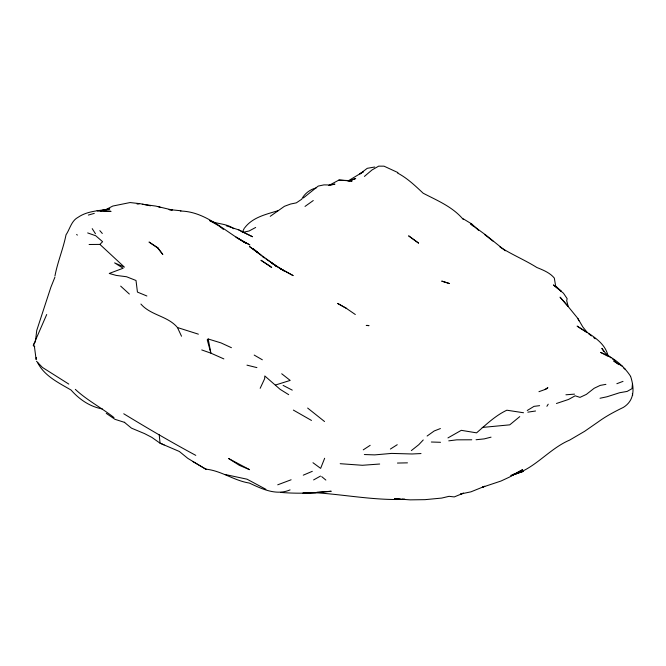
<?xml version="1.0" encoding="UTF-8"?>
<svg xmlns="http://www.w3.org/2000/svg" width="666" height="666" viewBox="0 0 666 666"><rect width="100%" height="100%" fill="white"/><g stroke="black" fill="none" stroke-linecap="round" stroke-linejoin="round"><path stroke-width="1" d="M510.789 475.358C533.724 470.313 548.409 449.059 569.646 440.101L584.681 431.285L598.301 421.828C606.118 416.133 614.685 411.596 623.376 407.392C634.873 400.249 634.348 388.103 630.702 376.598M36.272 357.492L36.122 359.54L34.441 346.678L33.3 345.296L46.703 314.51M632.45 383.724L632.034 388.636L627.131 391.425L619.638 392.724L607.117 396.736L600.016 398.26M54.953 275.974C57.576 261.979 63.237 248.801 66.017 234.832C69.938 229.012 71.379 220.762 78.097 217.291C87.554 210.814 99.051 210.872 109.823 208.891L100.433 210.864L106.302 209.39L112.812 206.044L130.095 202.547L140.401 203.721L150.466 205.811M324.65 458.266L320.637 468.373L312.97 462.712M54.895 277.214L50.841 287.337L36.73 330.486L35.415 341.608L33.3 345.296L34.757 346.478M260.173 388.311L264.668 378.663L264.802 375.957L280.12 389.327L288.694 394.672M242.266 232.359L244.322 228.23M546.894 406.302L548.218 404.195M423.251 439.96L418.748 444.722L411.355 450.591M89.094 244.497L99.917 244.405L102.589 241.691L95.729 235.747L87.671 232.925M523.518 412.754L506.851 410.206C495.437 415.551 486.097 424.633 476.573 432.85L461.297 430.328L447.952 437.92M244.822 227.647C252.905 217.108 266.159 214.41 278.097 210.647M364.402 176.423L371.986 169.988L378.671 166.142L384.016 166.167L397.943 172.594M231.427 347.694L220.945 342.882L208.183 338.986L207.226 339.793L210.881 353.147L223.859 358.907M303.388 197.952L318.206 186.08L323.976 184.882L329.304 184.973L334.956 184.124L328.829 185.489L338.919 180.07L349.608 180.628L355.719 178.53L349.159 180.919M519.755 416.616L509.756 424.841L482.201 427.455M270.246 216.325L284.432 206.302L290.567 204.037L296.328 202.855L301.706 199.242C304.387 193.756 310.115 189.352 316.075 187.962M313.278 200.533L305.02 206.418M427.106 436.03L434.215 430.969L440.409 428.546M363.253 449.85L370.171 445.329M390.393 449.05L397.244 444.705M527.239 410.497L534.024 406.36L539.618 405.661M545.146 389.26L547.885 387.67L546.278 389.044L538.944 391.691M348.018 180.977L363.403 171.72L359.823 173.951L367.257 168.315L374.742 167.016M313.603 479.92L320.512 476.073M255.677 227.456L249.101 230.994L243.29 232.284L238.761 229.903L226.265 225.774M303.271 475.174L312.304 471.32M616.849 383.708L623.018 381.368M277.722 484.815L291.117 479.778M275.574 384.981L290.193 380.419L281.71 373.759M512.695 474.683L523.243 471.411L512.495 474.766M88.345 215.06L94.281 213.378M513.961 474.25L516.958 473.409L511.272 475.749L522.668 469.647L509.357 477.147L500.957 481.043L482.442 487.221L484.773 486.263L470.954 491.833L460.597 494.005L463.503 493.148L454.229 496.928L449.075 496.32L441.741 498.068L425.033 499.658L410.206 499.858L394.447 498.742L400.216 499.059M556.443 403.488L568.548 399.45L575.166 395.804L579.986 397.377L586.371 394.389L594.147 388.278L600.199 385.398L605.91 384.357M491.042 437.162L484.29 438.877L476.057 439.743M290.076 489.901C276.007 495.862 261.979 488.927 249.3 483.041C234.024 480.669 221.179 470.596 205.603 469.13L187.762 458.333L179.345 451.473L160.056 443.19L151.856 437.395L144.572 433.616L131.468 428.138L124.359 422.277M527.838 412.162L535.547 410.997M448.776 440.842L456.759 439.835L471.769 439.785M379.67 464.027L362.379 465.284L340.201 463.702M565.925 394.788L574.508 394.13M421.012 453.546L412.029 453.979L391.6 453.413L374.692 454.886L364.352 454.537M316.916 492.224L331.218 491.242C314.519 493.19 297.685 493.831 280.91 492.424M137.088 204.012L139.119 203.938M397.444 463.053L407.459 462.853M431.352 442.016L440.517 442.291M402.131 499.167L405.02 499.325C373.651 500.682 342.749 494.114 311.497 492.49M169.156 209.565L180.961 210.772M338.919 180.07L352.081 181.069L346.928 180.486M180.361 211.039C205.869 211.397 225.116 231.718 246.303 243.39L236.022 237.138L249.867 244.905L243.431 241.683M169.289 209.715L172.261 210.023L155.727 206.077L142.341 204.237M225.308 474.542L247.053 479.195L265.909 489.31M246.961 365.151L256.901 367.607M140.909 304.062C150.882 315.509 167.799 315.925 177.439 327.522L198.385 334.166M102.331 408.916C89.835 406.701 79.337 399.409 71.071 390.043C58.541 382.717 44.239 375.949 37.496 362.362M124.675 422.411L114.96 419.314L106.235 413.345M158.142 206.593L160.606 207.451M205.461 469.047L206.227 469.322L192.591 461.413M201.74 349.933L210.881 353.147L208.183 338.986M397.502 173.018C407.201 178.038 415.234 185.814 423.168 193.215C437.395 200.624 452.497 206.726 463.161 219.347M146.87 295.995L137.437 292.083L136.014 280.494L126.523 276.74L116.192 275.408L109.224 273.451L123.143 268.231L114.602 262.879L124.417 267.141L99.917 244.405M233.808 228.738C226.681 223.31 217.357 224.375 209.757 220.637L218.764 225.799L223.426 229.429M160.598 443.298L164.127 444.938M243.29 232.284L252.539 236.746L238.761 229.903M283.108 385.398L292.266 390.126M607.492 356.06L600.532 352.389C612.72 356.884 623.309 365.259 630.461 376.099M346.686 308.433L337.587 303.405L346.603 308.525L355.319 314.51M311.488 420.446L293.365 410.09M195.787 455.369C171.37 442.232 147.386 428.155 123.751 413.777M262.337 359.79L254.196 355.078M275.066 265.617L293.182 275.607L279.603 268.215L284.032 270.879L266.084 259.099M462.953 218.639L471.869 224.051L478.529 230.319M622.677 366.433L613.761 361.022L618.814 364.643M500 247.003C511.838 254.637 524.925 259.99 536.863 267.507C543.173 270.055 549.891 272.702 554.337 278.088L555.619 285.964L561.363 291.367L553.404 284.94L563.469 293.215L567.124 298.618L566.716 300.724L568.19 306.568L577.847 318.44L582.817 326.956L587.137 332.301M113.978 417.557C101.407 407.7 86.963 400.249 75.325 389.36M586.937 332.525L577.106 326.107C588.644 333.758 604.969 341.175 608.05 356.052M262.113 256.402L264.494 258.025M321.695 476.615L325.857 480.069M68.814 384.099L42.474 367.465L36.48 361.222M612.545 359.016L615.684 361.255M623.867 368.273L625.549 369.48M588.503 333.633L591.5 335.922M593.747 337.637L595.246 338.786M505.319 250.799L486.03 235.206L470.621 223.909L473.751 226.515M272.952 263.977L270.846 262.337L276.415 266.233L249.4 246.47L260.822 254.995L253.022 248.618L257.534 252.439M484.498 234.449L492.973 241.117M307.634 408.05L324.542 421.528M610.972 357.892L605.602 353.213L601.848 348.36L603.962 351.656M120.679 286.122L129.354 294.039M76.673 234.424L77.323 235.131M99.825 230.636L102.314 233.466M567.773 305.985L560.039 297.153L568.19 306.568M92.216 228.646L95.454 233.741M177.439 327.522L181.527 336.23M577.847 318.44L578.879 320.771M632.384 393.431L632.692 395.271M159.216 434.765L160.056 443.19M316.009 492.59L303.08 493.065L316.009 492.59M367.765 325.416L366.242 325.449L369.039 325.649L367.765 325.416M105.811 211.03L97.119 210.706L111.047 211.372L105.811 211.03M449.525 283.558L441.858 281.144L449.525 283.558M249.509 469.638L239.294 465.309L228.563 458.483L249.509 469.638M418.514 243.065L408.757 235.947L418.514 243.065M269.747 265.942L260.93 260.248L271.695 267.474L269.747 265.942M157.834 247.735L149.018 242.041L157.634 247.968L162.82 254.487L157.834 247.735"/></g></svg>
